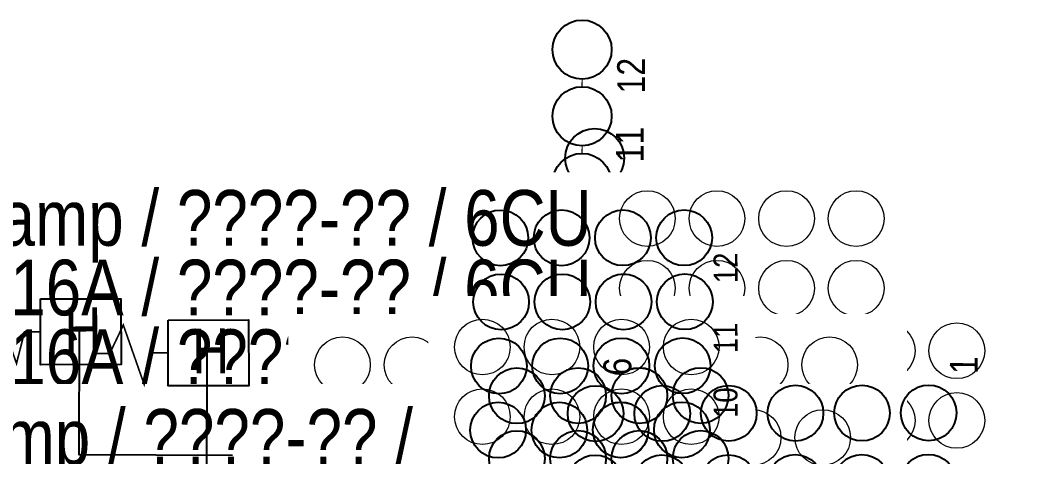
# Model space of a CAD drawing. Extents: x -24 to 1655, y -25 to 61.
# Drawn here: x -10.33 to 7.65, y 2.97 to 10.81 of the extents above; entities that cross this region are included whole.
import ezdxf
from ezdxf.enums import TextEntityAlignment as Align

# ---------------------------------------------------------------- set-up
doc = ezdxf.new("R2010")
doc.units = 0
doc.header["$MEASUREMENT"] = 0
doc.linetypes.add('DASHED', pattern=[0.75, 0.5, -0.25])
for name, color, linetype in [('01 - Diversen', 7, 'Continuous'), ('01 - Station', 7, 'Continuous'), ('PREVIEW_SOURCE', 7, 'Continuous')]:
    doc.layers.add(name, color=color, linetype=linetype)
for name, color, linetype, lineweight in [('Aansluiting LS K01', 120, 'DASHED', 0), ('Aansluiting LS K02', 52, 'DASHED', 0), ('Aansluiting LS K03', 5, 'DASHED', 0), ('Aansluiting LS K06', 30, 'DASHED', 0), ('Aansluiting LS K07', 252, 'DASHED', 0), ('Aansluiting LS K08', 244, 'DASHED', 0), ('Aansluiting LS K09', 104, 'DASHED', 0), ('Aansluiting LS K10', 1, 'DASHED', 0), ('Aansluiting LS K11', 190, 'DASHED', 0), ('Aansluiting LS K12', 201, 'DASHED', 0), ('AANSLUITKAST', 7, 'Continuous', 0)]:
    doc.layers.add(name, color=color, linetype=linetype, lineweight=lineweight)
doc.layers.add('Aansluiting LS K04', color=7, linetype='DASHED', lineweight=0, true_color=0x00f000)
doc.layers.add('Aansluiting LS K05', color=7, linetype='DASHED', lineweight=0, true_color=0xeb00eb)
doc.styles.add('TECHBASE_ARIAL_NOVA_LIGHT', font='ArialNova-Light.ttf')

# ---------------------------------------------------------------- blocks, each defined once
blk = doc.blocks.new('TB_LS KAST VERWIJDEREN__40955691265E_7ABCBC3D_ANL1')
at = {"layer": '01 - Station', "const_width": 0.1}
blk.add_lwpolyline([(-4.014, 1.612), (4.014, 1.545), (4.014, -1.612), (-4.014, -1.545)], close=True, dxfattribs=at)
at = {"layer": '01 - Station'}
for points in [[(-4.014, 1.612), (4.014, -1.612)], [(4.014, 1.545), (-4.014, -1.545)]]:
    blk.add_lwpolyline(points, dxfattribs=at)
at = {"style": 'TECHBASE_ARIAL_NOVA_LIGHT'}
blk.add_attdef('LS_KAST', (-3.508, 0.15), '', height=1, dxfattribs=at)
blk = doc.blocks.new('TB_RT 1-12 LS__40955691265E_2D0FA900_ANL1_RT_BACK1')
at = {"linetype": 'DASHED'}
blk.add_wipeout([(-24.514, 8.123), (3.176, 8.123), (3.176, -7.515), (-24.514, -7.515)], dxfattribs=at)
at = {"layer": 'Aansluiting LS K01', "style": 'TECHBASE_ARIAL_NOVA_LIGHT'}
blk.add_attdef('RT_01:', text='', height=1, dxfattribs=at).set_placement((1.263, -6.85), align=Align.RIGHT)
at = {"layer": 'Aansluiting LS K02', "style": 'TECHBASE_ARIAL_NOVA_LIGHT'}
blk.add_attdef('RT_02:', text='', height=1, dxfattribs=at).set_placement((1.263, -5.6), align=Align.RIGHT)
at = {"layer": 'Aansluiting LS K03', "style": 'TECHBASE_ARIAL_NOVA_LIGHT'}
blk.add_attdef('RT_03:', text='', height=1, dxfattribs=at).set_placement((1.263, -4.349), align=Align.RIGHT)
at = {"layer": 'Aansluiting LS K04', "style": 'TECHBASE_ARIAL_NOVA_LIGHT'}
blk.add_attdef('RT_04:', text='', height=1, dxfattribs=at).set_placement((1.263, -3.1), align=Align.RIGHT)
at = {"layer": 'Aansluiting LS K05', "style": 'TECHBASE_ARIAL_NOVA_LIGHT'}
blk.add_attdef('RT_05:', text='', height=1, dxfattribs=at).set_placement((1.263, -1.85), align=Align.RIGHT)
at = {"layer": 'Aansluiting LS K06', "style": 'TECHBASE_ARIAL_NOVA_LIGHT'}
blk.add_attdef('RT_06:', text='', height=1, dxfattribs=at).set_placement((1.263, -0.6), align=Align.RIGHT)
at = {"layer": 'Aansluiting LS K07', "style": 'TECHBASE_ARIAL_NOVA_LIGHT'}
blk.add_attdef('RT_07:', text='', height=1, dxfattribs=at).set_placement((1.263, 0.65), align=Align.RIGHT)
at = {"layer": 'Aansluiting LS K08', "style": 'TECHBASE_ARIAL_NOVA_LIGHT'}
blk.add_attdef('RT_08:', text='', height=1, dxfattribs=at).set_placement((1.263, 1.9), align=Align.RIGHT)
at = {"layer": 'Aansluiting LS K09', "style": 'TECHBASE_ARIAL_NOVA_LIGHT'}
blk.add_attdef('RT_09:', text='', height=1, dxfattribs=at).set_placement((1.263, 3.15), align=Align.RIGHT)
at = {"layer": 'Aansluiting LS K10', "style": 'TECHBASE_ARIAL_NOVA_LIGHT'}
blk.add_attdef('RT_10:', text='', height=1, dxfattribs=at).set_placement((1.263, 4.4), align=Align.RIGHT)
at = {"layer": 'Aansluiting LS K11', "style": 'TECHBASE_ARIAL_NOVA_LIGHT'}
blk.add_attdef('RT_11:', text='', height=1, dxfattribs=at).set_placement((1.263, 5.633), align=Align.RIGHT)
at = {"layer": 'Aansluiting LS K12', "style": 'TECHBASE_ARIAL_NOVA_LIGHT'}
blk.add_attdef('RT_12:', text='', height=1, dxfattribs=at).set_placement((1.263, 6.883), align=Align.RIGHT)
blk = doc.blocks.new('TB_RT 1-10 LS__40955691265E_CA5A1F55_ANL1_RT_BACK1')
at = {"linetype": 'DASHED'}
blk.add_wipeout([(-23.853, 6.25), (3.837, 6.25), (3.837, -6.98), (-23.853, -6.98)], dxfattribs=at)
at = {"layer": 'Aansluiting LS K08', "linetype": 'Continuous'}
blk.add_circle((2.924, 2.922), 0.5, dxfattribs=at)
at = {"layer": 'Aansluiting LS K09', "linetype": 'Continuous'}
blk.add_circle((2.924, 4.172), 0.5, dxfattribs=at)
at = {"layer": 'Aansluiting LS K10', "linetype": 'Continuous'}
blk.add_circle((2.924, 5.422), 0.5, dxfattribs=at)
at = {"layer": 'Aansluiting LS K01', "style": 'TECHBASE_ARIAL_NOVA_LIGHT'}
blk.add_attdef('RT_01:', text='', height=1, dxfattribs=at).set_placement((1.924, -6.315), align=Align.RIGHT)
at = {"layer": 'Aansluiting LS K02', "style": 'TECHBASE_ARIAL_NOVA_LIGHT'}
blk.add_attdef('RT_02:', text='', height=1, dxfattribs=at).set_placement((1.924, -5.065), align=Align.RIGHT)
at = {"layer": 'Aansluiting LS K03', "style": 'TECHBASE_ARIAL_NOVA_LIGHT'}
blk.add_attdef('RT_03:', text='', height=1, dxfattribs=at).set_placement((1.924, -3.814), align=Align.RIGHT)
at = {"layer": 'Aansluiting LS K04', "style": 'TECHBASE_ARIAL_NOVA_LIGHT'}
blk.add_attdef('RT_04:', text='', height=1, dxfattribs=at).set_placement((1.924, -2.565), align=Align.RIGHT)
at = {"layer": 'Aansluiting LS K05', "style": 'TECHBASE_ARIAL_NOVA_LIGHT'}
blk.add_attdef('RT_05:', text='', height=1, dxfattribs=at).set_placement((1.924, -1.315), align=Align.RIGHT)
at = {"layer": 'Aansluiting LS K06', "style": 'TECHBASE_ARIAL_NOVA_LIGHT'}
blk.add_attdef('RT_06:', text='', height=1, dxfattribs=at).set_placement((1.924, -0.065), align=Align.RIGHT)
at = {"layer": 'Aansluiting LS K07', "style": 'TECHBASE_ARIAL_NOVA_LIGHT'}
blk.add_attdef('RT_07:', text='', height=1, dxfattribs=at).set_placement((1.924, 1.185), align=Align.RIGHT)
at = {"layer": 'Aansluiting LS K08', "style": 'TECHBASE_ARIAL_NOVA_LIGHT'}
blk.add_attdef('RT_08:', text='', height=1, dxfattribs=at).set_placement((1.924, 2.435), align=Align.RIGHT)
at = {"layer": 'Aansluiting LS K09', "style": 'TECHBASE_ARIAL_NOVA_LIGHT'}
blk.add_attdef('RT_09:', text='', height=1, dxfattribs=at).set_placement((1.924, 3.685), align=Align.RIGHT)
at = {"layer": 'Aansluiting LS K10', "style": 'TECHBASE_ARIAL_NOVA_LIGHT'}
blk.add_attdef('RT_10:', text='', height=1, dxfattribs=at).set_placement((1.924, 4.935), align=Align.RIGHT)
blk = doc.blocks.new('TB_RT 1-6 LS__40955691265E_C92ADE7D_ANL1_RT_BACK1')
at = {"linetype": 'DASHED'}
blk.add_wipeout([(-24.248, 4.978), (3.442, 4.978), (3.442, -3.387), (-24.248, -3.387)], dxfattribs=at)
at = {"layer": 'Aansluiting LS K05', "linetype": 'Continuous'}
blk.add_circle((2.529, 2.765), 0.5, dxfattribs=at)
at = {"layer": 'Aansluiting LS K06', "linetype": 'Continuous'}
blk.add_circle((2.529, 4.015), 0.5, dxfattribs=at)
at = {"layer": 'Aansluiting LS K01', "style": 'TECHBASE_ARIAL_NOVA_LIGHT'}
blk.add_attdef('RT_01:', text='', height=1, dxfattribs=at).set_placement((1.529, -2.722), align=Align.RIGHT)
at = {"layer": 'Aansluiting LS K02', "style": 'TECHBASE_ARIAL_NOVA_LIGHT'}
blk.add_attdef('RT_02:', text='', height=1, dxfattribs=at).set_placement((1.529, -1.472), align=Align.RIGHT)
at = {"layer": 'Aansluiting LS K03', "style": 'TECHBASE_ARIAL_NOVA_LIGHT'}
blk.add_attdef('RT_03:', text='', height=1, dxfattribs=at).set_placement((1.529, -0.221), align=Align.RIGHT)
at = {"layer": 'Aansluiting LS K04', "style": 'TECHBASE_ARIAL_NOVA_LIGHT'}
blk.add_attdef('RT_04:', text='', height=1, dxfattribs=at).set_placement((1.529, 1.028), align=Align.RIGHT)
at = {"layer": 'Aansluiting LS K05', "style": 'TECHBASE_ARIAL_NOVA_LIGHT'}
blk.add_attdef('RT_05:', text='', height=1, dxfattribs=at).set_placement((1.529, 2.278), align=Align.RIGHT)
at = {"layer": 'Aansluiting LS K06', "style": 'TECHBASE_ARIAL_NOVA_LIGHT'}
blk.add_attdef('RT_06:', text='', height=1, dxfattribs=at).set_placement((1.529, 3.528), align=Align.RIGHT)
blk = doc.blocks.new('TB_RT 1-4 LS__40955691265E_8F8ADB0A_ANL1_RT_BACK1')
at = {"linetype": 'DASHED'}
blk.add_wipeout([(-24.618, 2.286), (3.073, 2.286), (3.073, -3.589), (-24.618, -3.589)], dxfattribs=at)
at = {"layer": 'Aansluiting LS K01', "style": 'TECHBASE_ARIAL_NOVA_LIGHT'}
blk.add_attdef('RT_01:', text='', height=1, dxfattribs=at).set_placement((1.159, -2.923), align=Align.RIGHT)
at = {"layer": 'Aansluiting LS K02', "style": 'TECHBASE_ARIAL_NOVA_LIGHT'}
blk.add_attdef('RT_02:', text='', height=1, dxfattribs=at).set_placement((1.159, -1.673), align=Align.RIGHT)
at = {"layer": 'Aansluiting LS K03', "style": 'TECHBASE_ARIAL_NOVA_LIGHT'}
blk.add_attdef('RT_03:', text='', height=1, dxfattribs=at).set_placement((1.159, -0.423), align=Align.RIGHT)
at = {"layer": 'Aansluiting LS K04', "style": 'TECHBASE_ARIAL_NOVA_LIGHT'}
blk.add_attdef('RT_04:', text='', height=1, dxfattribs=at).set_placement((1.159, 0.827), align=Align.RIGHT)
blk = doc.blocks.new('TB_LS Kast RT 1-6 L-R__40955691265E_9E8C4473_ANL1')
at = {"layer": 'AANSLUITKAST'}
blk.add_circle((2.609, 0.5), 0.5, dxfattribs=at)
at = {"color": 7, "style": 'TECHBASE_ARIAL_NOVA_LIGHT'}
for tag, p in [('RI6', (-4.566, -1.763)), ('RI5', (-3.262, -1.763)), ('RI4', (-1.957, -1.763)), ('RI3', (-0.653, -1.763)), ('RI2', (0.651, -1.763)), ('RI1', (1.956, -1.763))]:
    blk.add_attdef(tag, text='', height=0.5, rotation=90, dxfattribs=at).set_placement(p, align=Align.RIGHT)
at = {"layer": 'AANSLUITKAST', "insert": (2.461, 1.334), "char_height": 0.692, "attachment_point": 1, "rotation": 88.7016, "style": 'TECHBASE_ARIAL_NOVA_LIGHT'}
blk.add_mtext_dynamic_manual_height_columns('1', width=1.43205, gutter_width=3.459, heights=[0], dxfattribs=at)
blk = doc.blocks.new('TB_12 RICHTINGEN LS REK REVERSE__40955691265E_52FE5F1D_ANL1')
at = {"color": 6}
for points, const_width in [([(3.481, -0.122), (2.717, 0.613)], 0.05), ([(2.751, -0.153), (3.444, 0.649)], 0.05), ([(3.766, 0.238), (3.629, 0.241)], 0.02), ([(4.962, 0.236), (4.826, 0.238)], 0.02), ([(6.159, 0.236), (6.022, 0.238)], 0.02), ([(7.355, 0.235), (7.219, 0.237)], 0.02), ([(8.552, 0.236), (8.415, 0.238)], 0.02), ([(9.748, 0.236), (9.612, 0.238)], 0.02)]:
    blk.add_lwpolyline(points, dxfattribs=dict(at, const_width=const_width))
at = {"color": 6, "linetype": 'Continuous', "const_width": 0.03}
for points in [[(3.112, -3.931), (3.1, 0.24)], [(5.225, -3.889), (4.904, -3.89), (4.664, -4.399), (4.286, -3.333), (4.144, -3.901), (3.855, -3.902)]]:
    blk.add_lwpolyline(points, dxfattribs=at)
at = {"color": 6}
blk.add_lwpolyline([(3.858, -4.492), (2.413, -4.498), (2.408, -3.317), (3.853, -3.312)], close=True, dxfattribs=at)
for centre in [(3.099, 0.24), (4.296, 0.238), (5.492, 0.238), (6.689, 0.237), (7.885, 0.236), (9.082, 0.236), (10.278, 0.236)]:
    blk.add_circle(centre, 0.53, dxfattribs=at)
at = {"color": 6, "insert": (3.345, 1.771), "char_height": 0.5, "attachment_point": 1, "rotation": 270, "style": 'TECHBASE_ARIAL_NOVA_LIGHT'}
blk.add_mtext_dynamic_manual_height_columns('50', width=0.80676, gutter_width=2.5, heights=[0], dxfattribs=at)
at = {"char_height": 0.5, "attachment_point": 3, "style": 'TECHBASE_ARIAL_NOVA_LIGHT'}
for s, insert in [('7', (3.918, -0.32)), ('8', (5.085, -0.313)), ('9', (6.311, -0.326)), ('10', (7.62, -0.378)), ('11', (8.892, -0.372)), ('12', (10.129, -0.394))]:
    blk.add_mtext_dynamic_manual_height_columns(s, width=0.66519, gutter_width=2.5, heights=[0], dxfattribs=dict(at, insert=insert))
at = {"color": 6, "style": 'TECHBASE_ARIAL_NOVA_LIGHT'}
for tag, p in [('RI10', (7.648, 1.038)), ('RI11', (8.845, 1.039)), ('RI12', (10.041, 1.038)), ('RI1', (-9.527, 1.068)), ('RI2', (-8.332, 1.071)), ('RI3', (-7.134, 1.07)), ('RI4', (-5.939, 1.074)), ('RI5', (-4.742, 1.075)), ('RI6', (-3.546, 1.076)), ('RI7', (4.059, 1.041)), ('RI8', (5.256, 1.04)), ('RI9', (6.452, 1.04))]:
    blk.add_attdef(tag, text='', height=0.5, rotation=270, dxfattribs=at).set_placement(p, align=Align.RIGHT)
blk = doc.blocks.new('TB_10 RICHTINGEN LS REK REVERSE__40955691265E_CA82E8AB_ANL1')
at = {"color": 6, "const_width": 0.02}
for points in [[(4.21, 0.011), (4.073, 0.013)], [(5.406, 0.011), (5.27, 0.013)], [(6.603, 0.011), (6.466, 0.013)], [(7.799, 0.011), (7.663, 0.013)]]:
    blk.add_lwpolyline(points, dxfattribs=at)
at = {"color": 6}
blk.add_lwpolyline([(3.056, -4.741), (1.611, -4.745), (1.608, -3.565), (3.053, -3.561)], close=True, dxfattribs=at)
at = {"color": 6, "linetype": 'Continuous', "const_width": 0.03}
blk.add_lwpolyline([(4.423, -4.139), (4.103, -4.14), (3.862, -4.649), (3.485, -3.583), (3.342, -4.15), (3.054, -4.151)], dxfattribs=at)
at = {"color": 6}
for centre in [(3.543, 0.012), (4.74, 0.012), (5.936, 0.011), (7.133, 0.011), (8.329, 0.011)]:
    blk.add_circle(centre, 0.53, dxfattribs=at)
at = {"char_height": 0.5, "attachment_point": 3, "style": 'TECHBASE_ARIAL_NOVA_LIGHT'}
for s, width, insert in [('6', 0.66519, (3.12, -0.569)), ('7', 0.66519, (4.288, -0.564)), ('8', 0.66519, (5.513, -0.578)), ('9', 0.61503, (6.822, -0.631)), ('10', 0.66519, (8.094, -0.627))]:
    blk.add_mtext_dynamic_manual_height_columns(s, width=width, gutter_width=2.5, heights=[0], dxfattribs=dict(at, insert=insert))
at = {"color": 6, "style": 'TECHBASE_ARIAL_NOVA_LIGHT'}
for tag, p in [('RI10', (8.048, 0.803)), ('RI1', (-9.127, 0.832)), ('RI2', (-7.932, 0.836)), ('RI3', (-6.734, 0.835)), ('RI4', (-5.539, 0.838)), ('RI5', (-4.343, 0.84)), ('RI6', (3.273, 0.841)), ('RI7', (4.459, 0.806)), ('RI8', (5.655, 0.805)), ('RI9', (6.852, 0.804))]:
    blk.add_attdef(tag, text='', height=0.5, rotation=270, dxfattribs=at).set_placement(p, align=Align.RIGHT)
blk = doc.blocks.new('TB_8 RICHTINGEN LS REK REVERSE__40955691265E_F1850B1E_ANL1')
at = {"const_width": 0.02}
for points in [[(3.013, 0.015), (2.877, 0.018)], [(4.21, 0.015), (4.073, 0.017)]]:
    blk.add_lwpolyline(points, dxfattribs=at)
at = {"color": 6, "const_width": 0.02}
for points in [[(5.406, 0.017), (5.27, 0.019)], [(6.603, 0.018), (6.466, 0.02)]]:
    blk.add_lwpolyline(points, dxfattribs=at)
at = {"color": 6}
blk.add_lwpolyline([(3.061, -4.738), (1.616, -4.744), (1.612, -3.563), (3.056, -3.558)], close=True, dxfattribs=at)
at = {"color": 6, "linetype": 'Continuous', "const_width": 0.03}
blk.add_lwpolyline([(4.428, -4.135), (4.107, -4.136), (3.867, -4.645), (3.489, -3.579), (3.347, -4.147), (3.059, -4.148)], dxfattribs=at)
at = {"color": 6}
for centre in [(3.543, 0.015), (4.74, 0.017), (5.936, 0.018), (7.133, 0.019)]:
    blk.add_circle(centre, 0.53, dxfattribs=at)
at = {"char_height": 0.5, "attachment_point": 3, "style": 'TECHBASE_ARIAL_NOVA_LIGHT'}
for s, insert in [('5', (3.121, -0.566)), ('6', (4.289, -0.559)), ('7', (5.514, -0.572)), ('8', (6.823, -0.624))]:
    blk.add_mtext_dynamic_manual_height_columns(s, width=0.66519, gutter_width=2.5, heights=[0], dxfattribs=dict(at, insert=insert))
at = {"color": 6, "style": 'TECHBASE_ARIAL_NOVA_LIGHT'}
for tag, p in [('RI1', (-7.93, 0.824)), ('RI2', (-6.736, 0.828)), ('RI3', (-5.537, 0.826)), ('RI4', (-4.343, 0.83)), ('RI5', (3.261, 0.849)), ('RI6', (4.458, 0.85)), ('RI7', (5.655, 0.797)), ('RI8', (6.852, 0.797))]:
    blk.add_attdef(tag, text='', height=0.5, rotation=270, dxfattribs=at).set_placement(p, align=Align.RIGHT)
blk = doc.blocks.new('TB_RT 1-12 OV__40955691265E_7A08A9BD_ANL1_RT_BACK1')
at = {"linetype": 'DASHED'}
blk.add_wipeout([(-21.905, 7.992), (5.785, 7.992), (5.785, -7.646), (-21.905, -7.646)], dxfattribs=at)
at = {"layer": 'Aansluiting LS K01', "linetype": 'Continuous'}
for centre in [(3.622, -6.494), (4.872, -6.494)]:
    blk.add_circle(centre, 0.5, dxfattribs=at)
at = {"layer": 'Aansluiting LS K02', "linetype": 'Continuous'}
for centre in [(3.622, -5.244), (4.872, -5.244)]:
    blk.add_circle(centre, 0.5, dxfattribs=at)
at = {"layer": 'Aansluiting LS K03', "linetype": 'Continuous'}
for centre in [(3.622, -3.994), (4.872, -3.994)]:
    blk.add_circle(centre, 0.5, dxfattribs=at)
at = {"layer": 'Aansluiting LS K04', "linetype": 'Continuous'}
for centre in [(3.622, -2.744), (4.872, -2.744)]:
    blk.add_circle(centre, 0.5, dxfattribs=at)
at = {"layer": 'Aansluiting LS K05', "linetype": 'Continuous'}
for centre in [(3.622, -1.494), (4.872, -1.494)]:
    blk.add_circle(centre, 0.5, dxfattribs=at)
at = {"layer": 'Aansluiting LS K06', "linetype": 'Continuous'}
for centre in [(3.622, -0.244), (4.872, -0.244)]:
    blk.add_circle(centre, 0.5, dxfattribs=at)
at = {"layer": 'Aansluiting LS K07', "linetype": 'Continuous'}
for centre in [(3.622, 1.006), (4.872, 1.006)]:
    blk.add_circle(centre, 0.5, dxfattribs=at)
at = {"layer": 'Aansluiting LS K08', "linetype": 'Continuous'}
for centre in [(3.622, 2.256), (4.872, 2.256)]:
    blk.add_circle(centre, 0.5, dxfattribs=at)
at = {"layer": 'Aansluiting LS K09', "linetype": 'Continuous'}
for centre in [(3.622, 3.506), (4.872, 3.506)]:
    blk.add_circle(centre, 0.5, dxfattribs=at)
at = {"layer": 'Aansluiting LS K10', "linetype": 'Continuous'}
for centre in [(3.622, 4.756), (4.872, 4.756)]:
    blk.add_circle(centre, 0.5, dxfattribs=at)
at = {"layer": 'Aansluiting LS K11', "linetype": 'Continuous'}
for centre in [(3.622, 6.006), (4.872, 6.006)]:
    blk.add_circle(centre, 0.5, dxfattribs=at)
at = {"layer": 'Aansluiting LS K12', "linetype": 'Continuous'}
for centre in [(3.622, 7.256), (4.872, 7.256)]:
    blk.add_circle(centre, 0.5, dxfattribs=at)
at = {"layer": 'Aansluiting LS K01', "style": 'TECHBASE_ARIAL_NOVA_LIGHT'}
blk.add_attdef('RT_01:', text='', height=1, dxfattribs=at).set_placement((0.122, -6.981), align=Align.RIGHT)
at = {"layer": 'Aansluiting LS K02', "style": 'TECHBASE_ARIAL_NOVA_LIGHT'}
blk.add_attdef('RT_02:', text='', height=1, dxfattribs=at).set_placement((0.122, -5.731), align=Align.RIGHT)
at = {"layer": 'Aansluiting LS K03', "style": 'TECHBASE_ARIAL_NOVA_LIGHT'}
blk.add_attdef('RT_03:', text='', height=1, dxfattribs=at).set_placement((0.122, -4.48), align=Align.RIGHT)
at = {"layer": 'Aansluiting LS K04', "style": 'TECHBASE_ARIAL_NOVA_LIGHT'}
blk.add_attdef('RT_04:', text='', height=1, dxfattribs=at).set_placement((0.122, -3.231), align=Align.RIGHT)
at = {"layer": 'Aansluiting LS K05', "style": 'TECHBASE_ARIAL_NOVA_LIGHT'}
blk.add_attdef('RT_05:', text='', height=1, dxfattribs=at).set_placement((0.122, -1.981), align=Align.RIGHT)
at = {"layer": 'Aansluiting LS K06', "style": 'TECHBASE_ARIAL_NOVA_LIGHT'}
blk.add_attdef('RT_06:', text='', height=1, dxfattribs=at).set_placement((0.122, -0.731), align=Align.RIGHT)
at = {"layer": 'Aansluiting LS K07', "style": 'TECHBASE_ARIAL_NOVA_LIGHT'}
blk.add_attdef('RT_07:', text='', height=1, dxfattribs=at).set_placement((0.122, 0.519), align=Align.RIGHT)
at = {"layer": 'Aansluiting LS K08', "style": 'TECHBASE_ARIAL_NOVA_LIGHT'}
blk.add_attdef('RT_08:', text='', height=1, dxfattribs=at).set_placement((0.122, 1.769), align=Align.RIGHT)
at = {"layer": 'Aansluiting LS K09', "style": 'TECHBASE_ARIAL_NOVA_LIGHT'}
blk.add_attdef('RT_09:', text='', height=1, dxfattribs=at).set_placement((0.122, 3.019), align=Align.RIGHT)
at = {"layer": 'Aansluiting LS K10', "style": 'TECHBASE_ARIAL_NOVA_LIGHT'}
blk.add_attdef('RT_10:', text='', height=1, dxfattribs=at).set_placement((0.122, 4.269), align=Align.RIGHT)
at = {"layer": 'Aansluiting LS K11', "style": 'TECHBASE_ARIAL_NOVA_LIGHT'}
blk.add_attdef('RT_11:', text='', height=1, dxfattribs=at).set_placement((0.122, 5.502), align=Align.RIGHT)
at = {"layer": 'Aansluiting LS K12', "style": 'TECHBASE_ARIAL_NOVA_LIGHT'}
blk.add_attdef('RT_12:', text='', height=1, dxfattribs=at).set_placement((0.122, 6.752), align=Align.RIGHT)
blk = doc.blocks.new('TB_RT 1-10 OV__40955691265E_E2FCEF29_ANL1_RT_BACK1')
at = {"linetype": 'DASHED'}
blk.add_wipeout([(-22.091, 8.072), (5.599, 8.072), (5.599, -5.159), (-22.091, -5.159)], dxfattribs=at)
at = {"layer": 'Aansluiting LS K07', "linetype": 'Continuous'}
for centre in [(0.936, 3.494), (2.186, 3.494), (3.436, 3.494), (4.686, 3.494)]:
    blk.add_circle(centre, 0.5, dxfattribs=at)
at = {"layer": 'Aansluiting LS K08', "linetype": 'Continuous'}
for centre in [(0.936, 4.744), (2.186, 4.744), (3.436, 4.744), (4.686, 4.744)]:
    blk.add_circle(centre, 0.5, dxfattribs=at)
at = {"layer": 'Aansluiting LS K09', "linetype": 'Continuous'}
for centre in [(0.936, 5.994), (2.186, 5.994), (3.436, 5.994), (4.686, 5.994)]:
    blk.add_circle(centre, 0.5, dxfattribs=at)
at = {"layer": 'Aansluiting LS K10', "linetype": 'Continuous'}
for centre in [(0.936, 7.244), (2.186, 7.244), (3.436, 7.244), (4.686, 7.244)]:
    blk.add_circle(centre, 0.5, dxfattribs=at)
at = {"layer": 'Aansluiting LS K01', "style": 'TECHBASE_ARIAL_NOVA_LIGHT'}
blk.add_attdef('RT_01:', text='', height=1, dxfattribs=at).set_placement((-0.064, -4.493), align=Align.RIGHT)
at = {"layer": 'Aansluiting LS K02', "style": 'TECHBASE_ARIAL_NOVA_LIGHT'}
blk.add_attdef('RT_02:', text='', height=1, dxfattribs=at).set_placement((-0.064, -3.243), align=Align.RIGHT)
at = {"layer": 'Aansluiting LS K03', "style": 'TECHBASE_ARIAL_NOVA_LIGHT'}
blk.add_attdef('RT_03:', text='', height=1, dxfattribs=at).set_placement((-0.064, -1.993), align=Align.RIGHT)
at = {"layer": 'Aansluiting LS K04', "style": 'TECHBASE_ARIAL_NOVA_LIGHT'}
blk.add_attdef('RT_04:', text='', height=1, dxfattribs=at).set_placement((-0.064, -0.743), align=Align.RIGHT)
at = {"layer": 'Aansluiting LS K05', "style": 'TECHBASE_ARIAL_NOVA_LIGHT'}
blk.add_attdef('RT_05:', text='', height=1, dxfattribs=at).set_placement((-0.064, 0.507), align=Align.RIGHT)
at = {"layer": 'Aansluiting LS K06', "style": 'TECHBASE_ARIAL_NOVA_LIGHT'}
blk.add_attdef('RT_06:', text='', height=1, dxfattribs=at).set_placement((-0.064, 1.757), align=Align.RIGHT)
at = {"layer": 'Aansluiting LS K07', "style": 'TECHBASE_ARIAL_NOVA_LIGHT'}
blk.add_attdef('RT_07:', text='', height=1, dxfattribs=at).set_placement((-0.064, 3.007), align=Align.RIGHT)
at = {"layer": 'Aansluiting LS K08', "style": 'TECHBASE_ARIAL_NOVA_LIGHT'}
blk.add_attdef('RT_08:', text='', height=1, dxfattribs=at).set_placement((-0.064, 4.257), align=Align.RIGHT)
at = {"layer": 'Aansluiting LS K09', "style": 'TECHBASE_ARIAL_NOVA_LIGHT'}
blk.add_attdef('RT_09:', text='', height=1, dxfattribs=at).set_placement((-0.064, 5.507), align=Align.RIGHT)
at = {"layer": 'Aansluiting LS K10', "style": 'TECHBASE_ARIAL_NOVA_LIGHT'}
blk.add_attdef('RT_10:', text='', height=1, dxfattribs=at).set_placement((-0.064, 6.757), align=Align.RIGHT)
blk = doc.blocks.new('TB_RT 1-8 OV__40955691265E_F4D21E08_ANL1_RT_BACK1')
at = {"linetype": 'DASHED'}
blk.add_wipeout([(-22.158, 5.514), (5.532, 5.514), (5.532, -5.362), (-22.158, -5.362)], dxfattribs=at)
at = {"layer": 'Aansluiting LS K01', "linetype": 'Continuous'}
for centre in [(3.369, -4.21), (4.619, -4.21)]:
    blk.add_circle(centre, 0.5, dxfattribs=at)
at = {"layer": 'Aansluiting LS K02', "linetype": 'Continuous'}
for centre in [(3.369, -2.96), (4.619, -2.96)]:
    blk.add_circle(centre, 0.5, dxfattribs=at)
at = {"layer": 'Aansluiting LS K03', "linetype": 'Continuous'}
for centre in [(3.369, -1.71), (4.619, -1.71)]:
    blk.add_circle(centre, 0.5, dxfattribs=at)
at = {"layer": 'Aansluiting LS K04', "linetype": 'Continuous'}
for centre in [(3.369, -0.46), (4.619, -0.46)]:
    blk.add_circle(centre, 0.5, dxfattribs=at)
at = {"layer": 'Aansluiting LS K05', "linetype": 'Continuous'}
for centre in [(3.369, 0.79), (4.619, 0.79)]:
    blk.add_circle(centre, 0.5, dxfattribs=at)
at = {"layer": 'Aansluiting LS K06', "linetype": 'Continuous'}
for centre in [(3.369, 2.04), (4.619, 2.04)]:
    blk.add_circle(centre, 0.5, dxfattribs=at)
at = {"layer": 'Aansluiting LS K07', "linetype": 'Continuous'}
for centre in [(3.369, 3.29), (4.619, 3.29)]:
    blk.add_circle(centre, 0.5, dxfattribs=at)
at = {"layer": 'Aansluiting LS K08', "linetype": 'Continuous'}
for centre in [(3.369, 4.54), (4.619, 4.54)]:
    blk.add_circle(centre, 0.5, dxfattribs=at)
at = {"layer": 'Aansluiting LS K01', "style": 'TECHBASE_ARIAL_NOVA_LIGHT'}
blk.add_attdef('RT_01:', text='', height=1, dxfattribs=at).set_placement((-0.131, -4.697), align=Align.RIGHT)
at = {"layer": 'Aansluiting LS K02', "style": 'TECHBASE_ARIAL_NOVA_LIGHT'}
blk.add_attdef('RT_02:', text='', height=1, dxfattribs=at).set_placement((-0.131, -3.447), align=Align.RIGHT)
at = {"layer": 'Aansluiting LS K03', "style": 'TECHBASE_ARIAL_NOVA_LIGHT'}
blk.add_attdef('RT_03:', text='', height=1, dxfattribs=at).set_placement((-0.131, -2.196), align=Align.RIGHT)
at = {"layer": 'Aansluiting LS K04', "style": 'TECHBASE_ARIAL_NOVA_LIGHT'}
blk.add_attdef('RT_04:', text='', height=1, dxfattribs=at).set_placement((-0.131, -0.947), align=Align.RIGHT)
at = {"layer": 'Aansluiting LS K05', "style": 'TECHBASE_ARIAL_NOVA_LIGHT'}
blk.add_attdef('RT_05:', text='', height=1, dxfattribs=at).set_placement((-0.131, 0.303), align=Align.RIGHT)
at = {"layer": 'Aansluiting LS K06', "style": 'TECHBASE_ARIAL_NOVA_LIGHT'}
blk.add_attdef('RT_06:', text='', height=1, dxfattribs=at).set_placement((-0.131, 1.553), align=Align.RIGHT)
at = {"layer": 'Aansluiting LS K07', "style": 'TECHBASE_ARIAL_NOVA_LIGHT'}
blk.add_attdef('RT_07:', text='', height=1, dxfattribs=at).set_placement((-0.131, 2.803), align=Align.RIGHT)
at = {"layer": 'Aansluiting LS K08', "style": 'TECHBASE_ARIAL_NOVA_LIGHT'}
blk.add_attdef('RT_08:', text='', height=1, dxfattribs=at).set_placement((-0.131, 4.053), align=Align.RIGHT)
blk = doc.blocks.new('TB_RT 1-6 OV__40955691265E_6EBA4A7D_ANL1_RT_BACK1')
at = {"linetype": 'DASHED'}
blk.add_wipeout([(-22.692, 4.277), (4.998, 4.277), (4.998, -4.089), (-22.692, -4.089)], dxfattribs=at)
at = {"layer": 'Aansluiting LS K06', "linetype": 'Continuous'}
for centre in [(0.335, 3.314), (1.585, 3.314), (2.835, 3.314), (4.085, 3.314)]:
    blk.add_circle(centre, 0.5, dxfattribs=at)
at = {"layer": 'Aansluiting LS K01', "style": 'TECHBASE_ARIAL_NOVA_LIGHT'}
blk.add_attdef('RT_01:', text='', height=1, dxfattribs=at).set_placement((-0.665, -3.424), align=Align.RIGHT)
at = {"layer": 'Aansluiting LS K02', "style": 'TECHBASE_ARIAL_NOVA_LIGHT'}
blk.add_attdef('RT_02:', text='', height=1, dxfattribs=at).set_placement((-0.665, -2.174), align=Align.RIGHT)
at = {"layer": 'Aansluiting LS K03', "style": 'TECHBASE_ARIAL_NOVA_LIGHT'}
blk.add_attdef('RT_03:', text='', height=1, dxfattribs=at).set_placement((-0.665, -0.923), align=Align.RIGHT)
at = {"layer": 'Aansluiting LS K04', "style": 'TECHBASE_ARIAL_NOVA_LIGHT'}
blk.add_attdef('RT_04:', text='', height=1, dxfattribs=at).set_placement((-0.665, 0.326), align=Align.RIGHT)
at = {"layer": 'Aansluiting LS K05', "style": 'TECHBASE_ARIAL_NOVA_LIGHT'}
blk.add_attdef('RT_05:', text='', height=1, dxfattribs=at).set_placement((-0.665, 1.576), align=Align.RIGHT)
at = {"layer": 'Aansluiting LS K06', "style": 'TECHBASE_ARIAL_NOVA_LIGHT'}
blk.add_attdef('RT_06:', text='', height=1, dxfattribs=at).set_placement((-0.665, 2.826), align=Align.RIGHT)
blk = doc.blocks.new('TB_RT 1-4 OV__40955691265E_533F9E35_ANL1_RT_BACK1')
at = {"linetype": 'DASHED'}
blk.add_wipeout([(-21.838, 2.999), (5.852, 2.999), (5.852, -2.876), (-21.838, -2.876)], dxfattribs=at)
at = {"layer": 'Aansluiting LS K01', "linetype": 'Continuous'}
for centre in [(3.689, -1.723), (4.939, -1.723)]:
    blk.add_circle(centre, 0.5, dxfattribs=at)
at = {"layer": 'Aansluiting LS K02', "linetype": 'Continuous'}
for centre in [(3.689, -0.473), (4.939, -0.473)]:
    blk.add_circle(centre, 0.5, dxfattribs=at)
at = {"layer": 'Aansluiting LS K03', "linetype": 'Continuous'}
for centre in [(3.689, 0.777), (4.939, 0.777)]:
    blk.add_circle(centre, 0.5, dxfattribs=at)
at = {"layer": 'Aansluiting LS K04', "linetype": 'Continuous'}
for centre in [(3.689, 2.027), (4.939, 2.027)]:
    blk.add_circle(centre, 0.5, dxfattribs=at)
at = {"layer": 'Aansluiting LS K01', "style": 'TECHBASE_ARIAL_NOVA_LIGHT'}
blk.add_attdef('RT_01:', text='', height=1, dxfattribs=at).set_placement((0.189, -2.21), align=Align.RIGHT)
at = {"layer": 'Aansluiting LS K02', "style": 'TECHBASE_ARIAL_NOVA_LIGHT'}
blk.add_attdef('RT_02:', text='', height=1, dxfattribs=at).set_placement((0.189, -0.96), align=Align.RIGHT)
at = {"layer": 'Aansluiting LS K03', "style": 'TECHBASE_ARIAL_NOVA_LIGHT'}
blk.add_attdef('RT_03:', text='', height=1, dxfattribs=at).set_placement((0.189, 0.29), align=Align.RIGHT)
at = {"layer": 'Aansluiting LS K04', "style": 'TECHBASE_ARIAL_NOVA_LIGHT'}
blk.add_attdef('RT_04:', text='', height=1, dxfattribs=at).set_placement((0.189, 1.54), align=Align.RIGHT)
blk = doc.blocks.new('TB_OV Kast 1-6__40955691265E_6CB8602A_ANL1')
for centre in [(0, 0), (1.245, -0.005), (2.5, 0), (3.745, -0.005), (0.002, -1.197), (1.247, -1.202), (2.502, -1.197), (3.747, -1.202), (0.005, -2.393), (1.249, -2.398), (2.505, -2.393), (3.749, -2.398), (0.007, -3.59), (1.252, -3.595), (2.507, -3.59), (3.752, -3.595), (0.009, -4.786), (1.254, -4.791), (2.509, -4.786), (3.754, -4.791), (0.012, -5.983), (1.256, -5.988), (2.512, -5.983), (3.756, -5.988)]:
    blk.add_circle(centre, 0.5)
at = {"char_height": 0.5, "attachment_point": 1, "rotation": 359.1654, "style": 'TECHBASE_ARIAL_NOVA_LIGHT'}
for s, insert in [('6', (4.432, -0.145)), ('1', (4.458, -6.366))]:
    blk.add_mtext_dynamic_manual_height_columns(s, width=0.80676, gutter_width=2.5, heights=[0], dxfattribs=dict(at, insert=insert))
at = {"color": 7, "style": 'TECHBASE_ARIAL_NOVA_LIGHT'}
for tag, p in [('RI6', (-1.128, -0.226)), ('RI5', (-1.126, -1.423)), ('RI4', (-1.123, -2.619)), ('RI3', (-1.121, -3.816)), ('RI2', (-1.119, -5.012)), ('RI1', (-1.119, -6.209))]:
    blk.add_attdef(tag, text='', height=0.5, dxfattribs=at).set_placement(p, align=Align.RIGHT)
blk = doc.blocks.new('TB_12 RICHTING REK OV__40955691265E_88101BEB_ANL1')
at = {"layer": '01 - Diversen', "color": 6}
for centre in [(3.448, 1.744), (4.598, 1.731), (5.748, 1.691), (6.898, 1.704), (3.449, 0.644), (4.599, 0.63), (5.749, 0.591), (6.899, 0.604), (3.45, -0.457), (3.451, -0.456), (4.6, -0.47), (4.6, -0.47), (6.9, -0.497), (6.9, -0.497), (5.749, -0.509), (5.75, -0.509), (3.452, -1.557), (4.602, -1.57), (5.751, -1.609), (6.901, -1.597)]:
    blk.add_circle(centre, 0.5, dxfattribs=at)
at = {"color": 7, "style": 'TECHBASE_ARIAL_NOVA_LIGHT'}
for tag, p in [('RI10', (4.866, 2.527)), ('RI11', (6.043, 2.528)), ('RI12', (7.182, 2.527)), ('RI1', (-5.517, 2.526)), ('RI2', (-4.322, 2.53)), ('RI3', (-3.194, 2.528)), ('RI4', (-2.025, 2.532)), ('RI5', (-0.904, 2.533)), ('RI6', (0.292, 2.534)), ('RI7', (1.369, 2.524)), ('RI8', (2.533, 2.536)), ('RI9', (3.717, 2.516))]:
    blk.add_attdef(tag, p, '', height=0.5, rotation=90, dxfattribs=at)
at = {"layer": '01 - Diversen', "char_height": 0.4305, "attachment_point": 3, "rotation": 0.4219, "style": 'TECHBASE_ARIAL_NOVA_LIGHT'}
for s, insert in [('10', (4.213, -2.123)), ('11', (5.375, -2.123)), ('12', (6.633, -2.123))]:
    blk.add_mtext_dynamic_manual_height_columns(s, width=0.57278, gutter_width=2.153, heights=[0], dxfattribs=dict(at, insert=insert))
blk = doc.blocks.new('TB_12 RICHTINGEN REK OV REVERSE__40955691265E_A5609E9E_ANL1')
at = {"color": 6}
blk.add_lwpolyline([(-9.962, 5.802), (-8.518, 5.803), (-8.517, 4.623), (-9.962, 4.622)], close=True, dxfattribs=at)
at = {"color": 6, "linetype": 'Continuous', "const_width": 0.03}
blk.add_lwpolyline([(-11.331, 5.202), (-11.011, 5.203), (-10.769, 5.711), (-10.394, 4.644), (-10.25, 5.211), (-9.962, 5.212)], dxfattribs=at)
at = {"color": 6}
blk.add_lwpolyline([(-6.512, 2.992), (-9.267, 3.001), (-9.26, 5.284)], dxfattribs=at)
at = {"color": 6, "insert": (-9.536, 5.646), "char_height": 0.804, "attachment_point": 1, "rotation": 0.4536, "style": 'TECHBASE_ARIAL_NOVA_LIGHT'}
blk.add_mtext_dynamic_manual_height_columns('H', width=1.0698, gutter_width=4.021, heights=[0], dxfattribs=at)
at = {"color": 7, "style": 'TECHBASE_ARIAL_NOVA_LIGHT'}
for tag, p in [('RI10', (4.376, 2.5)), ('RI11', (5.553, 2.501)), ('RI12', (6.692, 2.5)), ('RI1', (-6.007, 2.499)), ('RI2', (-4.813, 2.502)), ('RI3', (-3.684, 2.501)), ('RI4', (-2.515, 2.505)), ('RI5', (-1.395, 2.506)), ('RI6', (-0.198, 2.507)), ('RI7', (0.878, 2.497)), ('RI8', (2.043, 2.509)), ('RI9', (3.227, 2.489))]:
    blk.add_attdef(tag, text='', height=0.5, rotation=270, dxfattribs=at).set_placement(p, align=Align.RIGHT)
blk = doc.blocks.new('TB_8 RICHTINGEN REK OV__40955691265E_C2C3EC9B_ANL1')
at = {"layer": '01 - Diversen', "color": 6}
for centre in [(2.937, 1.408), (4.064, 1.408), (2.938, 0.307), (4.066, 0.307), (2.939, -0.793), (2.94, -0.793), (4.066, -0.793), (4.067, -0.793), (2.941, -1.893), (4.068, -1.893)]:
    blk.add_circle(centre, 0.5, dxfattribs=at)
at = {"color": 7, "style": 'TECHBASE_ARIAL_NOVA_LIGHT'}
for tag, p in [('RI2', (-2.274, 2.197)), ('RI3', (-1.11, 2.191)), ('RI1', (-3.433, 2.189)), ('RI4', (-0.05, 2.158)), ('RI5', (1.005, 2.152)), ('RI6', (2.095, 2.149)), ('RI7', (3.171, 2.139)), ('RI8', (4.336, 2.151))]:
    blk.add_attdef(tag, p, '', height=0.5, rotation=90, dxfattribs=at)
blk = doc.blocks.new('TB_8 RICHTINGEN REK OV REVERSE__40955691265E_591659E4_ANL1')
at = {"color": 6}
blk.add_lwpolyline([(-7.67, 5.424), (-6.225, 5.425), (-6.224, 4.245), (-7.669, 4.244)], close=True, dxfattribs=at)
at = {"color": 6, "linetype": 'Continuous', "const_width": 0.03}
blk.add_lwpolyline([(-9.039, 4.825), (-8.718, 4.825), (-8.476, 5.334), (-8.101, 4.266), (-7.958, 4.834), (-7.669, 4.834)], dxfattribs=at)
at = {"color": 6}
blk.add_lwpolyline([(-4.22, 2.614), (-6.974, 2.623), (-6.968, 4.906)], dxfattribs=at)
at = {"color": 6, "insert": (-7.243, 5.268), "char_height": 0.804, "attachment_point": 1, "rotation": 0.4536, "style": 'TECHBASE_ARIAL_NOVA_LIGHT'}
blk.add_mtext_dynamic_manual_height_columns('H', width=1.0698, gutter_width=4.021, heights=[0], dxfattribs=at)
at = {"color": 7, "style": 'TECHBASE_ARIAL_NOVA_LIGHT'}
for tag, p in [('RI1', (-3.923, 2.162)), ('RI2', (-2.728, 2.165)), ('RI3', (-1.6, 2.164)), ('RI4', (-0.523, 2.168)), ('RI5', (0.563, 2.169)), ('RI6', (1.575, 2.182)), ('RI7', (2.651, 2.171)), ('RI8', (3.816, 2.183))]:
    blk.add_attdef(tag, text='', height=0.5, rotation=270, dxfattribs=at).set_placement(p, align=Align.RIGHT)

msp = doc.modelspace()

# ---------------------------------------------------------------- block references
at = {"layer": 'PREVIEW_SOURCE', "rotation": 90.00000000000001}
msp.add_blockref('TB_LS KAST VERWIJDEREN__40955691265E_7ABCBC3D_ANL1', (0, 0), dxfattribs=at)

# ---------------------------------------------------------------- next in the draw order: block references
msp.add_blockref('TB_RT 1-12 LS__40955691265E_2D0FA900_ANL1_RT_BACK1', (0, 0), dxfattribs=at)

# ---------------------------------------------------------------- next in the draw order: block references
at = {"layer": 'PREVIEW_SOURCE'}
ref = msp.add_blockref('TB_RT 1-10 LS__40955691265E_CA5A1F55_ANL1_RT_BACK1', (0, 0), dxfattribs=at)
ref.add_attrib('RT_10:', 'RT 10: 80A Tamp / ????-?? / 150AL', dxfattribs={"layer": 'Aansluiting LS K10', "height": 1, "style": 'TECHBASE_ARIAL_NOVA_LIGHT'}).set_placement((1.924, 4.935), align=Align.RIGHT)
ref.add_attrib('RT_09:', 'RT 09: ???A / ????-?? / 150AL', dxfattribs={"layer": 'Aansluiting LS K09', "height": 1, "style": 'TECHBASE_ARIAL_NOVA_LIGHT'}).set_placement((1.924, 3.685), align=Align.RIGHT)
ref.add_attrib('RT_08:', 'RT 08: ???A / ????-?? / 150AL', dxfattribs={"layer": 'Aansluiting LS K08', "height": 1, "style": 'TECHBASE_ARIAL_NOVA_LIGHT'}).set_placement((1.924, 2.435), align=Align.RIGHT)

# ---------------------------------------------------------------- next in the draw order: block references
ref = msp.add_blockref('TB_RT 1-6 LS__40955691265E_C92ADE7D_ANL1_RT_BACK1', (0, 0), dxfattribs=at)
ref.add_attrib('RT_06:', 'RT 06: 80A Tamp / ????-?? / 150AL', dxfattribs={"layer": 'Aansluiting LS K06', "height": 1, "style": 'TECHBASE_ARIAL_NOVA_LIGHT'}).set_placement((1.529, 3.528), align=Align.RIGHT)
ref.add_attrib('RT_05:', 'RT 05: ???A / ????-?? / 150AL', dxfattribs={"layer": 'Aansluiting LS K05', "height": 1, "style": 'TECHBASE_ARIAL_NOVA_LIGHT'}).set_placement((1.529, 2.278), align=Align.RIGHT)

# ---------------------------------------------------------------- next in the draw order: block references
at = {"layer": 'PREVIEW_SOURCE', "rotation": 90.00000000000001}
msp.add_blockref('TB_RT 1-4 LS__40955691265E_8F8ADB0A_ANL1_RT_BACK1', (0, 0), dxfattribs=at)

# ---------------------------------------------------------------- next in the draw order: block references
for name in ['TB_12 RICHTINGEN LS REK REVERSE__40955691265E_52FE5F1D_ANL1', 'TB_10 RICHTINGEN LS REK REVERSE__40955691265E_CA82E8AB_ANL1', 'TB_8 RICHTINGEN LS REK REVERSE__40955691265E_F1850B1E_ANL1', 'TB_LS Kast RT 1-6 L-R__40955691265E_9E8C4473_ANL1']:
    msp.add_blockref(name, (0, 0), dxfattribs=at)

# ---------------------------------------------------------------- next in the draw order: block references
msp.add_blockref('TB_RT 1-12 OV__40955691265E_7A08A9BD_ANL1_RT_BACK1', (0, 0), dxfattribs=at)

# ---------------------------------------------------------------- next in the draw order: block references
at = {"layer": 'PREVIEW_SOURCE'}
ref = msp.add_blockref('TB_RT 1-10 OV__40955691265E_E2FCEF29_ANL1_RT_BACK1', (0, 0), dxfattribs=at)
ref.add_attrib('RT_10:', 'RT 10: 6A Tamp / ????-?? / 6CU', dxfattribs={"layer": 'Aansluiting LS K10', "height": 1, "style": 'TECHBASE_ARIAL_NOVA_LIGHT'}).set_placement((-0.064, 6.757), align=Align.RIGHT)
ref.add_attrib('RT_09:', 'RT 09: 16A / ????-?? / 6CU', dxfattribs={"layer": 'Aansluiting LS K09', "height": 1, "style": 'TECHBASE_ARIAL_NOVA_LIGHT'}).set_placement((-0.064, 5.507), align=Align.RIGHT)
ref.add_attrib('RT_08:', 'RT 08: 16A / ????-?? / 6CU', dxfattribs={"layer": 'Aansluiting LS K08', "height": 1, "style": 'TECHBASE_ARIAL_NOVA_LIGHT'}).set_placement((-0.064, 4.257), align=Align.RIGHT)
ref.add_attrib('RT_07:', 'RT 07: 16A / ????-?? / 6CU', dxfattribs={"layer": 'Aansluiting LS K07', "height": 1, "style": 'TECHBASE_ARIAL_NOVA_LIGHT'}).set_placement((-0.064, 3.007), align=Align.RIGHT)

# ---------------------------------------------------------------- next in the draw order: block references
at = {"layer": 'PREVIEW_SOURCE', "rotation": 90.00000000000001}
msp.add_blockref('TB_RT 1-8 OV__40955691265E_F4D21E08_ANL1_RT_BACK1', (0, 0), dxfattribs=at)

# ---------------------------------------------------------------- next in the draw order: block references
at = {"layer": 'PREVIEW_SOURCE'}
ref = msp.add_blockref('TB_RT 1-6 OV__40955691265E_6EBA4A7D_ANL1_RT_BACK1', (0, 0), dxfattribs=at)
ref.add_attrib('RT_06:', 'RT 06: 6A Tamp / ????-?? / 6CU', dxfattribs={"layer": 'Aansluiting LS K06', "height": 1, "style": 'TECHBASE_ARIAL_NOVA_LIGHT'}).set_placement((-0.665, 2.826), align=Align.RIGHT)

# ---------------------------------------------------------------- next in the draw order: block references
at = {"layer": 'PREVIEW_SOURCE', "rotation": 90.00000000000001}
msp.add_blockref('TB_RT 1-4 OV__40955691265E_533F9E35_ANL1_RT_BACK1', (0, 0), dxfattribs=at)

# ---------------------------------------------------------------- next in the draw order: block references
for name in ['TB_12 RICHTING REK OV__40955691265E_88101BEB_ANL1', 'TB_OV Kast 1-6__40955691265E_6CB8602A_ANL1']:
    msp.add_blockref(name, (0, 0), dxfattribs=at)
at = {"layer": 'PREVIEW_SOURCE'}
msp.add_blockref('TB_12 RICHTINGEN REK OV REVERSE__40955691265E_A5609E9E_ANL1', (0, 0), dxfattribs=at)

# ---------------------------------------------------------------- next in the draw order: block references
at = {"layer": 'PREVIEW_SOURCE', "rotation": 90.00000000000001}
msp.add_blockref('TB_8 RICHTINGEN REK OV__40955691265E_C2C3EC9B_ANL1', (0, 0), dxfattribs=at)

# ---------------------------------------------------------------- next in the draw order: block references
at = {"layer": 'PREVIEW_SOURCE'}
msp.add_blockref('TB_8 RICHTINGEN REK OV REVERSE__40955691265E_591659E4_ANL1', (0, 0), dxfattribs=at)

doc.saveas('drawing.dxf')
